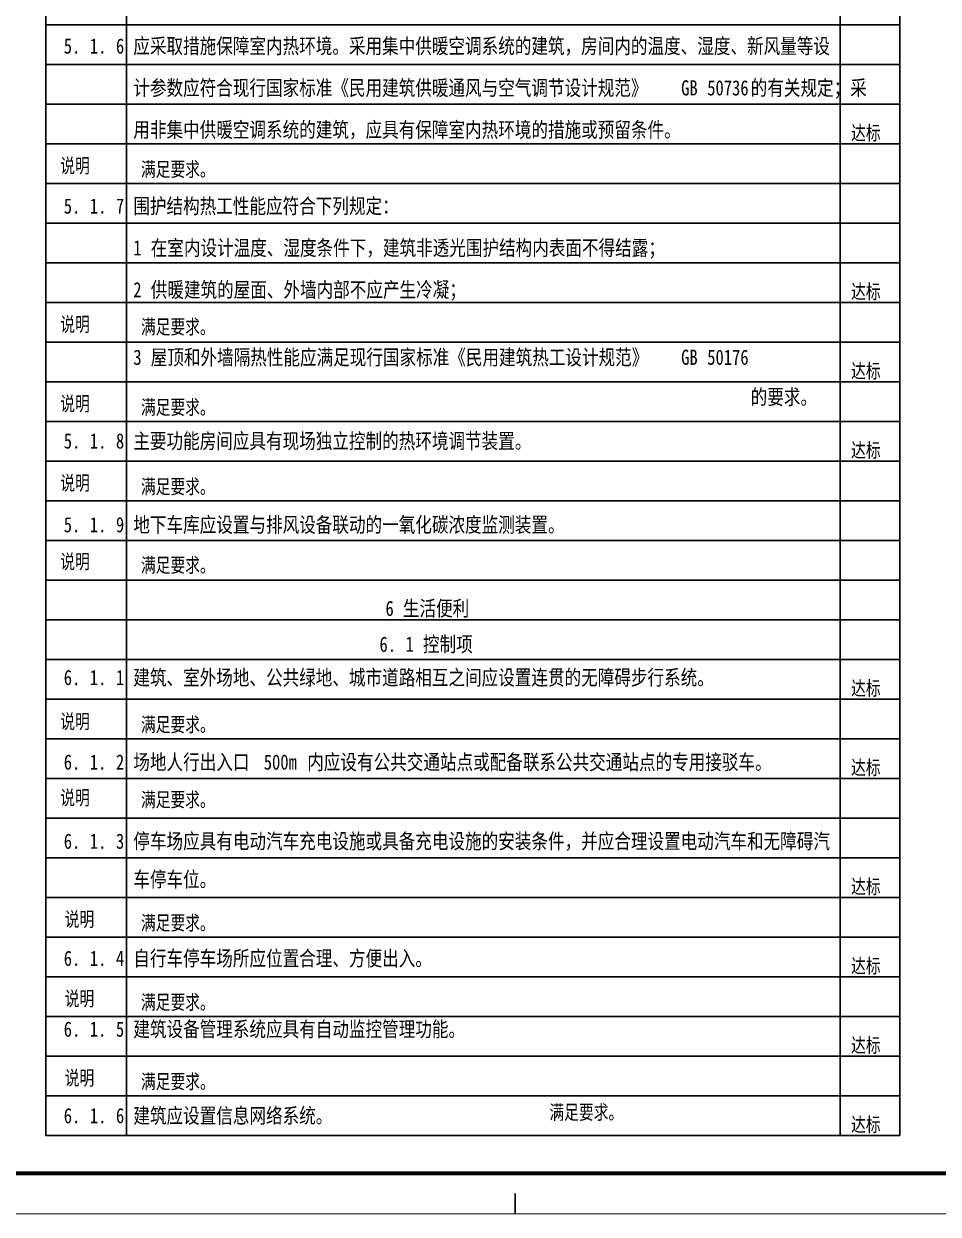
# Model space of a CAD drawing. Extents: x 1738711 to 2346805, y 1189731 to 2516152.
# Drawn here: x 2284357 to 2307074, y 2374307 to 2403887 of the extents above; entities that cross this region are included whole.
import ezdxf
from ezdxf.enums import TextEntityAlignment as Align

# ---------------------------------------------------------------- set-up
doc = ezdxf.new("R2010")
doc.units = 0
doc.header["$LTSCALE"] = 1000
doc.header["$MEASUREMENT"] = 0
for name, color, linetype in [('1_细线', 8, 'Continuous'), ('PUB_TEXT', 7, 'Continuous'), ('TK', 4, 'Continuous')]:
    doc.layers.add(name, color=color, linetype=linetype)
doc.styles.add('宋体', font='SIMSUN.TTF', dxfattribs={"width": 0.75})

# ---------------------------------------------------------------- blocks, each defined once
blk = doc.blocks.new('hjashrtahreahe')
blk.add_line((42800, 0), (42800, 500))
at = {"const_width": 25}
blk.add_lwpolyline([(42800, 500), (42800, 0)], dxfattribs=at)
at = {"layer": 'TK', "color": 7, "const_width": 25}
blk.add_lwpolyline([(0, 59400), (84100, 59400), (84100, 0), (0, 0)], close=True, dxfattribs=at)
at = {"layer": 'TK', "color": 3, "const_width": 100}
blk.add_lwpolyline([(2500, 1000), (2500, 58400), (83100, 58400), (83100, 1000)], close=True, dxfattribs=at)
at = {"layer": 'TK', "style": '宋体', "width": 0.75}
for tag, height, p in [('项目负责人', 350, (6003, 57089)), ('专业负责人', 350, (6003, 56224)), ('设计人', 350, (6003, 55419)), ('版号1', 250, (77304, 22193)), ('时间1', 250, (82405, 22193)), ('版号2', 250, (77304, 21593)), ('时间2', 250, (82405, 21593)), ('版号3', 250, (77304, 20993)), ('时间3', 250, (82405, 20993)), ('建筑会签', 0.0001, (78978, 2403)), ('电气会签', 0.0001, (82128, 2403)), ('结构会签', 0.0001, (78978, 1803)), ('暖通会签', 0.0001, (82128, 1803)), ('给排水会签', 0.0001, (78978, 1250)), ('智能化会签', 0.0001, (82128, 1250))]:
    blk.add_attdef(tag, text='', height=height, dxfattribs=at).set_placement(p, align=Align.CENTER)
for tag, p in [('合作设计单位', (80816, 48986)), ('版号说明1', (79854, 22318)), ('版号说明2', (79854, 21718)), ('版号说明3', (79854, 21118)), ('浙江绿储科技有限公司', (80545, 16036)), ('百兆瓦级集中式熔盐储能关键', (80545, 14953)), ('设备研发及制造基地项目', (80545, 14603)), ('1#研发楼', (80545, 13636)), ('图名', (80545, 12436)), ('工程编号', (78978, 11461)), ('子项编号', (82128, 11461)), ('建筑', (78978, 10711)), ('图号', (82128, 10711)), ('施工图', (78978, 9961)), ('2023.03', (82128, 9961)), ('审定', (79353, 8461)), ('审核', (79353, 7711)), ('工程负责', (79353, 6961)), ('专业负责', (79353, 6211)), ('设计', (79353, 5461)), ('制图', (79353, 4711)), ('校对', (79353, 3961))]:
    blk.add_attdef(tag, text='', height=250, dxfattribs=at).set_placement(p, align=Align.MIDDLE_CENTER)

msp = doc.modelspace()

# ---------------------------------------------------------------- linework, layer by layer
at = {"layer": '1_细线'}
for p, q in [((2284900.9, 2376262), (2284900.9, 2431457.3)), ((2304635, 2431457.3), (2304635, 2376262)), ((2306118.2, 2431457.3), (2306118.2, 2376262)), ((2286908.7, 2376262), (2286908.7, 2429486.1)), ((2284900.9, 2403859.6), (2306118.2, 2403859.6)), ((2284900.9, 2402874), (2306118.2, 2402874)), ((2284900.9, 2401888.4), (2306118.2, 2401888.4)), ((2284900.9, 2400902.7), (2306118.2, 2400902.7)), ((2284900.9, 2399917.1), (2306118.2, 2399917.1)), ((2284900.9, 2398931.5), (2306118.2, 2398931.5)), ((2284900.9, 2397945.9), (2306118.2, 2397945.9)), ((2284900.9, 2396960.2), (2306118.2, 2396960.2)), ((2284900.9, 2395974.6), (2306118.2, 2395974.6)), ((2284900.9, 2394989), (2306118.2, 2394989)), ((2284900.9, 2394003.3), (2306118.2, 2394003.3)), ((2284900.9, 2393017.7), (2306118.2, 2393017.7)), ((2284900.9, 2392032.1), (2306118.2, 2392032.1)), ((2284900.9, 2392032.1), (2306118.2, 2392032.1)), ((2284900.9, 2391046.4), (2306118.2, 2391046.4)), ((2284900.9, 2391046.4), (2306118.2, 2391046.4)), ((2284900.9, 2390060.8), (2306118.2, 2390060.8)), ((2284900.9, 2390060.8), (2306118.2, 2390060.8)), ((2284900.9, 2389075.2), (2306118.2, 2389075.2)), ((2284900.9, 2388089.5), (2306118.2, 2388089.5)), ((2284900.9, 2387103.9), (2306118.2, 2387103.9)), ((2284900.9, 2386118.3), (2306118.2, 2386118.3)), ((2284900.9, 2385132.6), (2306118.2, 2385132.6)), ((2284900.9, 2384147), (2306118.2, 2384147)), ((2284900.9, 2383161.4), (2306118.2, 2383161.4)), ((2284900.9, 2382175.7), (2306118.2, 2382175.7)), ((2284900.9, 2381190.1), (2306118.2, 2381190.1)), ((2284900.9, 2380204.5), (2306118.2, 2380204.5)), ((2284900.9, 2379218.9), (2306118.2, 2379218.9)), ((2284900.9, 2378233.2), (2306118.2, 2378233.2)), ((2284900.9, 2377247.6), (2306118.2, 2377247.6)), ((2284900.9, 2376262), (2306118.2, 2376262)), ((2284900.9, 2376262), (2306118.2, 2376262))]:
    msp.add_line(p, q, dxfattribs=at)

# ---------------------------------------------------------------- block references
msp.add_blockref('hjashrtahreahe', (2253766.1, 2374319.5))

# ---------------------------------------------------------------- texts
at = {"layer": 'PUB_TEXT', "linetype": 'Continuous', "style": '宋体'}
for s, height, width, p in [('5.', 377.64, 0.8, (2285349.6, 2403147.1)), ('1.', 377.64, 0.8, (2285997.7, 2403147.1)), ('6', 377.6, 0.8, (2286645.8, 2403147.1)), ('应采取措施保障室内热环境。采用集中供暖空调系统的建筑，房间内的温度、湿度、新风量等设', 377.637, 0.8, (2287077.8, 2403147.1)), ('计参数应符合现行国家标准《民用建筑供暖通风与空气调节设计规范》', 377.637, 0.8, (2287077.8, 2402107.1)), ('的有关规定；采', 377.64, 0.8, (2302416.2, 2402107.1)), ('GB', 377.64, 0.8, (2300688, 2402107.1)), ('50736', 377.64, 0.8, (2301336.1, 2402107.1)), ('用非集中供暖空调系统的建筑，应具有保障室内热环境的措施或预留条件。', 377.637, 0.8, (2287077.8, 2401067.1)), ('说明', 358.76, 0.75, (2285261.5, 2400183.8, -14342.5)), ('围护结构热工性能应符合下列规定：', 377.637, 0.8, (2287077.8, 2399171)), ('5.', 377.64, 0.8, (2285349.6, 2399171)), ('1.', 377.64, 0.8, (2285997.7, 2399171)), ('7', 377.6, 0.8, (2286645.8, 2399171)), ('1', 377.6, 0.8, (2287077.8, 2398131)), ('在室内设计温度、湿度条件下，建筑非透光围护结构内表面不得结露；', 377.637, 0.8, (2287509.9, 2398131)), ('供暖建筑的屋面、外墙内部不应产生冷凝；', 377.637, 0.8, (2287509.9, 2397091)), ('2', 377.6, 0.8, (2287077.8, 2397091)), ('说明', 358.76, 0.75, (2285261.5, 2396241.2, -14342.5)), ('3', 377.6, 0.8, (2287077.8, 2395412.1)), ('屋顶和外墙隔热性能应满足现行国家标准《民用建筑热工设计规范》', 377.637, 0.8, (2287509.9, 2395412.1)), ('GB', 377.64, 0.8, (2300688, 2395412.1)), ('50176', 377.64, 0.8, (2301336.1, 2395412.1)), ('的要求。', 377.64, 0.8, (2302416.2, 2394426.5)), ('说明', 358.76, 0.75, (2285261.5, 2394270, -14342.5)), ('5.', 377.64, 0.8, (2285349.6, 2393332.1)), ('1.', 377.64, 0.8, (2285997.7, 2393332.1)), ('8', 377.6, 0.8, (2286645.8, 2393332.1)), ('主要功能房间应具有现场独立控制的热环境调节装置。', 377.637, 0.8, (2287077.8, 2393332.1)), ('说明', 358.76, 0.75, (2285261.5, 2392298.7, -14342.5)), ('5.', 377.64, 0.8, (2285349.6, 2391252.1)), ('1.', 377.64, 0.8, (2285997.7, 2391252.1)), ('9', 377.6, 0.8, (2286645.8, 2391252.1)), ('地下车库应设置与排风设备联动的一氧化碳浓度监测装置。', 377.637, 0.8, (2287077.8, 2391252.1)), ('说明', 358.76, 0.75, (2285261.5, 2390346.9, -14342.5)), ('6', 377.6, 0.8, (2293342.8, 2389172.1)), ('生活便利', 377.64, 0.8, (2293774.9, 2389172.1)), ('6.', 377.64, 0.8, (2293192.9, 2388281.9)), ('1', 377.6, 0.8, (2293841, 2388281.9)), ('控制项', 377.64, 0.8, (2294273.1, 2388281.9)), ('6.', 377.64, 0.8, (2285349.6, 2387454.7)), ('1.', 377.64, 0.8, (2285997.7, 2387454.7)), ('1', 377.6, 0.8, (2286645.8, 2387454.7)), ('建筑、室外场地、公共绿地、城市道路相互之间应设置连贯的无障碍步行系统。', 377.637, 0.8, (2287077.8, 2387454.7)), ('说明', 358.76, 0.75, (2285261.5, 2386373, -14342.5)), ('6.', 377.64, 0.8, (2285349.6, 2385353.9)), ('1.', 377.64, 0.8, (2285997.7, 2385353.9)), ('2', 377.6, 0.8, (2286645.8, 2385353.9)), ('场地人行出入口', 377.64, 0.8, (2287077.8, 2385353.9)), ('500m', 377.64, 0.8, (2290318.3, 2385353.9)), ('内应设有公共交通站点或配备联系公共交通站点的专用接驳车。', 377.637, 0.8, (2291398.5, 2385353.9)), ('说明', 358.76, 0.75, (2285261.5, 2384478.8, -14342.5)), ('6.', 377.64, 0.8, (2285349.6, 2383387.9)), ('1.', 377.64, 0.8, (2285997.7, 2383387.9)), ('3', 377.6, 0.8, (2286645.8, 2383387.9)), ('停车场应具有电动汽车充电设施或具备充电设施的安装条件，并应合理设置电动汽车和无障碍汽', 377.637, 0.8, (2287077.8, 2383387.9)), ('车停车位。', 377.64, 0.8, (2287077.8, 2382439.4)), ('说明', 358.76, 0.75, (2285373.1, 2381456.8, -14342.5)), ('自行车停车场所应位置合理、方便出入。', 377.637, 0.8, (2287077.8, 2380476.8)), ('6.', 377.64, 0.8, (2285349.6, 2380476.8)), ('1.', 377.64, 0.8, (2285997.7, 2380476.8)), ('4', 377.6, 0.8, (2286645.8, 2380476.8)), ('说明', 358.76, 0.75, (2285373.1, 2379485.5, -14342.5)), ('建筑设备管理系统应具有自动监控管理功能。', 377.637, 0.8, (2287077.8, 2378717.7)), ('6.', 377.64, 0.8, (2285349.6, 2378717.7)), ('1.', 377.64, 0.8, (2285997.7, 2378717.7)), ('5', 377.6, 0.8, (2286645.8, 2378717.7)), ('说明', 358.76, 0.75, (2285373.1, 2377514.2, -14342.5)), ('6.', 377.64, 0.8, (2285349.6, 2376567)), ('1.', 377.64, 0.8, (2285997.7, 2376567)), ('6', 377.6, 0.8, (2286645.8, 2376567)), ('建筑应设置信息网络系统。', 377.637, 0.8, (2287077.8, 2376567))]:
    msp.add_text(s, height=height, dxfattribs=dict(at, width=width)).set_placement(p)
at = {"layer": 'PUB_TEXT', "color": 6, "linetype": 'Continuous', "style": '宋体', "width": 0.75}
for p in [(2304909.1, 2400996.6, -14342.5), (2304909.1, 2397054.1, -14342.5), (2304909.1, 2395082.8, -14342.5), (2304909.1, 2393111.5, -14342.5), (2304909.1, 2387197.7, -14342.5), (2304909.1, 2385226.5, -14342.5), (2304909.1, 2382269.6, -14342.5), (2304909.1, 2380298.3, -14342.5), (2304909.1, 2378327.1, -14342.5), (2304909.1, 2376355.8, -14342.5)]:
    msp.add_text('达标', height=358.76, dxfattribs=at).set_placement(p)
at = {"layer": 'PUB_TEXT', "color": 1, "linetype": 'Continuous', "style": '宋体', "width": 0.75}
for p in [(2287265.8, 2400094.6, -14342.5), (2287265.8, 2396178.8, -14342.5), (2287265.8, 2394180.8, -14342.5), (2287265.8, 2392209.5, -14342.5), (2287265.8, 2390256.6, -14342.5), (2287265.8, 2386295.7, -14342.5), (2287265.8, 2384429.3, -14342.5), (2287265.8, 2381367.6, -14342.5), (2287265.8, 2379396.3, -14342.5), (2287265.8, 2377425, -14342.5), (2297414.8, 2376662.5, -14342.5)]:
    msp.add_text('满足要求。', height=358.76, dxfattribs=at).set_placement(p)

doc.saveas('drawing.dxf')
